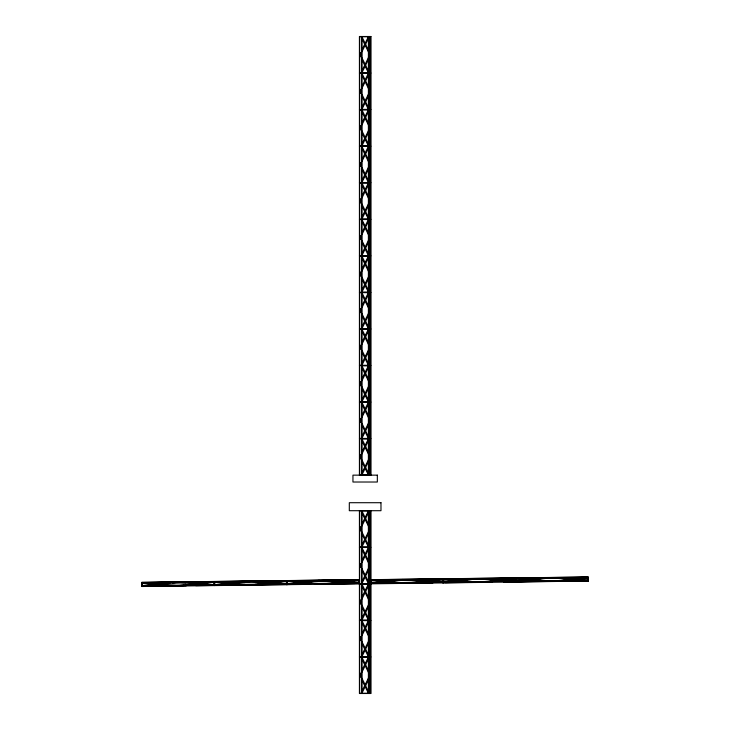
<?xml version="1.0" encoding="UTF-8"?>
<svg xmlns="http://www.w3.org/2000/svg" width="730" height="730" viewBox="0 0 730 730"><rect width="100%" height="100%" fill="white"/><g stroke="black" fill="none" stroke-linecap="round" stroke-linejoin="round"><path stroke-width="1.09" d="M361.943 49.841L368.394 36.728M361.943 51.757L368.394 38.644M361.888 70.919L369.836 54.777L361.888 38.644M361.888 72.827L369.836 56.694M361.943 86.405L368.394 73.292M361.943 88.312L368.394 75.199M361.888 107.474L369.836 91.341L361.888 75.199M361.888 109.39L369.836 93.248M361.943 122.959L368.394 109.847M361.943 124.876L368.394 111.763M361.888 144.038L369.836 127.896L361.888 111.763M361.888 145.945L369.836 129.812M361.943 159.523L368.394 146.411M361.943 161.43L368.394 148.318M361.888 180.593L369.836 164.46L361.888 148.318M361.888 182.509L369.836 166.367M361.943 196.078L368.394 182.965M361.943 197.994L368.394 184.882M361.888 217.157L369.836 201.015L361.888 184.882M361.888 219.064L369.836 202.931M361.943 232.642L368.394 219.529M361.943 234.549L368.394 221.436M361.888 253.712L369.836 237.579L361.888 221.436M361.888 255.619L369.836 239.486M361.943 269.197L368.394 256.084M361.943 271.113L368.394 258M361.888 290.275L369.836 274.133L361.888 258M361.888 292.183L369.836 276.04M361.943 305.76L368.394 292.648M361.943 307.668L368.394 294.555M361.888 326.83L369.836 310.697L361.888 294.555M361.888 328.737L369.836 312.604M361.943 342.315L368.394 329.203M361.943 344.231L368.394 331.119M361.888 363.394L369.836 347.252L361.888 331.119M361.888 365.301L369.836 349.159M361.943 378.879L368.394 365.766M361.943 380.786L368.394 367.674M361.888 399.949L369.836 383.816L361.888 367.674M361.888 401.856L369.836 385.723M361.943 415.434L368.394 402.321M361.943 417.35L368.394 404.238M361.888 436.513L369.836 420.37L361.888 404.238M361.888 438.42L369.836 422.278M361.943 451.998L368.394 438.885M361.943 453.905L368.394 440.792M361.888 473.067L369.836 456.934L361.888 440.792M361.888 474.974L369.836 458.841M361.943 524.049L368.394 510.936M361.943 525.956L368.394 512.843M361.888 545.118L369.836 528.985L361.888 512.843M361.888 547.035L369.836 530.892M361.943 560.604L368.394 547.491M361.943 562.52L368.394 549.407M361.888 581.682L369.836 565.54L361.888 549.407M361.888 583.589L369.836 567.456M361.943 597.167L368.394 584.055M361.943 599.074L368.394 585.962M361.888 618.237L369.836 602.104L361.888 585.962M361.888 620.153L369.836 604.011M361.943 633.722L368.394 620.61M361.943 635.638L368.394 622.526M361.888 654.801L369.836 638.659L361.888 622.526M361.888 656.708L369.836 640.575M361.943 670.286L368.394 657.173M361.943 672.193L368.394 659.08M361.888 691.356L369.836 675.223L361.888 659.08M361.888 693.272L369.836 677.13M142.268 585.597L174.251 582.321M146.064 585.551L178.038 582.275L210.094 584.767M210.067 582.403L178.083 585.679L146.027 583.197M181.87 585.633L184.079 585.414M187.391 585.068L213.853 582.358M214.803 584.712L246.786 581.436M218.599 584.666L250.582 581.381L282.629 583.872M255.035 584.338L282.601 581.518M255.509 584.63L286.388 581.463M287.346 583.817L319.32 580.359M291.133 583.772L323.116 580.496L355.163 582.978M291.106 581.409L323.153 583.9L355.136 580.624M326.949 583.854L358.923 580.578M371.077 582.923L403.051 579.465M374.864 582.878L406.847 579.602L438.894 582.093M374.837 580.514L406.884 583.005L438.867 579.73M410.671 582.96L442.654 579.684M443.612 582.029L475.595 578.753M447.399 581.983L479.382 578.707L511.429 581.199M447.371 579.62L479.418 582.111L511.402 578.835M483.214 582.065L515.197 578.79M516.146 581.135L548.13 577.859M519.933 581.089L551.917 577.813L583.973 580.304M556.37 580.77L583.936 577.941M560.156 580.724L587.732 577.895M359.425 583.735L141.821 586.5L141.766 582.358L359.379 579.675L359.425 583.827L370.858 583.827M141.775 582.44L359.379 579.757M588.234 581.144L588.179 577.001L370.575 579.675L370.621 583.827L588.225 581.062M141.775 582.622L359.379 579.948M370.575 579.757L588.179 577.083M141.775 582.722L359.379 580.049M370.575 580.049L588.179 577.366M141.775 582.914L359.388 580.231M371.041 580.113L412.368 579.602M415.68 579.556L442.654 579.228M443.575 579.218L471.653 578.872M473.387 578.854L486.481 578.689M489.793 578.644L515.188 578.333M516.11 578.324L541.979 578.005M544.817 577.968L587.723 577.439M172.38 582.786L185.986 582.622M190.512 582.558L239.248 581.965M242.652 581.919L310.651 581.08M314.055 581.043L359.388 580.487M370.575 580.231L588.188 577.558M172.38 582.868L185.986 582.704M190.512 582.649L239.248 582.047M242.652 582.002L310.651 581.171M314.055 581.126L359.388 580.569M370.584 580.487L412.514 579.967M415.918 579.93L471.452 579.246M473.715 579.218L486.189 579.063L370.584 580.569M490.715 579.009L541.724 578.379L490.724 579.091M545.118 578.333L562.118 578.133L545.118 578.425M565.522 578.087L588.188 577.804L565.522 578.169M141.812 585.688L359.416 582.932M588.216 580.25L370.612 582.932L588.216 580.341M141.812 585.944L183.75 585.423M196.215 585.268L218.881 584.995M221.154 584.967L243.82 584.684M256.285 584.529L280.083 584.237M283.486 584.201L289.153 584.128M292.557 584.091L302.749 583.964M315.223 583.808L354.889 583.325M358.959 583.27L359.425 583.261M141.821 586.126L186.287 585.515M195.75 585.396L289.554 584.246M292.237 584.21L302.804 584.082M314.949 583.927L354.889 583.507M358.959 583.462L359.425 583.452M370.612 583.261L371.077 583.261M385.349 583.087L432.954 582.494M442.69 582.376L443.612 582.367M444.561 582.476L492.038 581.892M503.709 581.746L560.165 581.053M562.994 581.016L588.225 580.587M141.821 586.226L186.296 585.761M195.75 585.642L302.804 584.328M314.949 584.183L358.968 583.635M370.621 583.452L371.077 583.443M432.954 582.686L385.349 583.27L432.954 582.786M445.419 582.531L491.892 581.956M504.357 581.81L551.013 581.235M563.295 581.08L588.225 580.779M444.561 582.722L492.047 582.139M503.709 581.992L560.165 581.299M563.003 581.262L588.225 580.87M359.662 36.728L370.621 36.728M359.954 54.777L360.638 54.777M359.662 72.827L360.967 72.827L359.662 73.292M361.587 72.827L369.836 72.827M359.425 73.055L370.858 73.055M361.587 73.292L369.836 73.292M359.954 91.341L360.638 91.341M359.662 109.39L360.967 109.847L359.662 109.847M361.587 109.39L369.836 109.39M359.425 109.619L370.858 109.619M361.587 109.847L369.836 109.847M359.954 127.896L360.638 127.896M359.662 145.945L360.967 146.411L359.662 146.411M361.587 145.945L369.836 145.945M359.425 146.173L370.858 146.173M361.587 146.411L369.836 146.411M359.954 164.46L360.638 164.46M359.662 182.509L360.967 182.965L359.662 182.965M361.587 182.509L369.836 182.509M359.425 182.737L370.858 182.737M361.587 182.965L369.836 182.965M359.954 201.015L360.638 201.015M359.662 219.064L360.967 219.529L359.662 219.529M361.587 219.064L369.836 219.064M359.425 219.292L370.858 219.292M361.587 219.529L369.836 219.529M359.954 237.579L360.638 237.579M359.662 255.619L360.967 256.084L359.662 256.084M361.587 255.619L369.836 255.619M359.425 255.856L370.858 255.856M361.587 256.084L369.836 256.084M359.954 274.133L360.638 274.133M359.662 292.183L360.967 292.648L359.662 292.648M361.587 292.183L369.836 292.183M359.425 292.411L370.858 292.411M361.587 292.648L369.836 292.648M359.954 310.697L360.638 310.697M359.662 328.737L360.967 328.737L359.662 329.203M361.587 328.737L369.836 328.737M359.425 328.974L370.858 328.974M361.587 329.203L369.836 329.203M359.954 347.252L360.638 347.252M359.662 365.301L360.967 365.301L359.662 365.766M361.587 365.301L369.836 365.301M359.425 365.529L370.858 365.529M361.587 365.766L369.836 365.766M359.954 383.816L360.638 383.816M359.662 401.856L360.967 401.856L359.662 402.321M361.587 401.856L369.836 401.856M359.425 402.093L370.858 402.093M361.587 402.321L369.836 402.321M359.954 420.37L360.638 420.37M359.662 438.42L360.967 438.42L359.662 438.885M361.587 438.42L369.836 438.42M359.425 438.648L370.858 438.648M361.587 438.885L369.836 438.885M359.954 456.934L360.638 456.934M359.662 474.974L360.967 475.212M361.587 474.974L369.836 474.974M359.662 510.936L360.967 510.708M361.587 510.936L369.836 510.936M359.954 528.985L360.638 528.985M359.662 547.035L360.967 547.035L359.662 547.491M361.587 547.035L369.836 547.035M359.425 547.263L370.858 547.263M361.587 547.491L369.836 547.491M359.954 565.54L360.638 565.54M359.662 583.589L360.967 583.589L359.662 584.055M361.587 583.589L369.836 583.589M361.587 584.055L369.836 584.055M359.954 602.104L360.638 602.104M359.662 620.153L360.967 620.153L359.662 620.61M361.587 620.153L369.836 620.153M359.425 620.381L370.858 620.381M361.587 620.61L369.836 620.61M359.954 638.659L360.638 638.659M359.662 656.708L360.967 656.708L359.662 657.173M361.587 656.708L369.836 656.708M359.425 656.945L370.858 656.945M361.587 657.173L369.836 657.173M359.954 675.223L360.638 675.223M359.662 693.272L370.621 693.272M555.703 577.768L587.76 580.259M519.906 578.735L550.849 581.135M516.119 578.78L548.166 581.272M483.169 578.662L515.225 581.153M443.584 579.675L475.632 582.157M410.634 579.556L442.69 582.047M371.041 580.56L403.097 583.051M358.959 582.932L326.903 580.268M287.31 581.454L319.366 583.945M286.416 583.827L254.368 581.162M218.571 582.303L245.098 584.365M214.775 582.348L243.519 584.575M181.834 582.23L213.881 584.721M142.24 583.243L174.297 585.907M361.888 36.728L369.836 52.87M361.943 57.807L368.394 70.919M361.943 59.714L368.394 72.827M361.888 73.292L369.836 89.425M361.943 94.362L368.394 107.474M361.943 96.278L368.394 109.39M361.888 109.847L369.836 125.989M361.943 130.925L368.394 144.038M361.943 132.833L368.394 145.945M361.888 146.411L369.836 162.544M361.943 167.48L368.394 180.593M361.943 169.396L368.394 182.509M361.888 182.965L369.836 199.107M361.943 204.044L368.394 217.157M361.943 205.951L368.394 219.064M361.888 219.529L369.836 235.662M361.943 240.599L368.394 253.712M361.943 242.515L368.394 255.619M361.888 256.084L369.836 272.226M361.943 277.163L368.394 290.275M361.943 279.07L368.394 292.183M361.888 292.648L369.836 308.781M361.943 313.718L368.394 326.83M361.943 315.634L368.394 328.737M361.888 329.203L369.836 345.345M361.943 350.281L368.394 363.394M361.943 352.188L368.394 365.301M361.888 365.766L369.836 381.899M361.943 386.836L368.394 399.949M361.943 388.752L368.394 401.856M361.888 402.321L369.836 418.463M361.943 423.4L368.394 436.513M361.943 425.307L368.394 438.42M361.888 438.885L369.836 455.018M361.943 459.955L368.394 473.067M361.943 461.871L368.394 474.974M361.888 510.936L369.836 527.069M361.943 532.006L368.394 545.118M361.943 533.922L368.394 547.035M361.888 547.491L369.836 563.633M361.943 568.57L368.394 581.682M361.943 570.477L368.394 583.589M361.888 584.055L369.836 600.188M361.943 605.124L368.394 618.237M361.943 607.041L368.394 620.153M361.888 620.61L369.836 636.752M361.943 641.688L368.394 654.801M361.943 643.595L368.394 656.708M361.888 657.173L369.836 673.306M361.943 678.243L368.394 691.356M361.943 680.159L368.394 693.272M587.723 577.092L587.769 581.071M516.11 577.968L516.156 581.947M515.645 577.895L515.69 582.038M515.179 577.977L515.234 581.956M443.566 578.863L443.621 582.841M443.11 578.78L443.156 582.932M442.645 578.872L442.699 582.85M371.032 579.757L371.086 583.735M358.914 579.766L358.968 583.745M287.301 580.651L287.355 584.62M286.844 580.569L286.89 584.712M286.379 580.66L286.434 584.639M214.766 581.536L214.821 585.515M214.31 581.463L214.355 585.606M213.844 581.555L213.89 585.524M142.231 582.43L142.277 586.409M370.858 510.708L370.858 693.5L359.425 693.5L359.425 510.708M370.621 36.5L370.621 475.212M370.621 510.708L370.621 693.5M370.11 36.5L370.11 475.212M370.11 510.708L370.11 693.5M369.836 36.5L369.836 475.212M369.836 510.708L369.836 693.5M369.645 36.728L369.645 72.827M369.645 73.292L369.645 109.39M369.645 109.847L369.645 145.945M369.645 146.411L369.645 182.509M369.645 182.965L369.645 219.064M369.645 219.529L369.645 255.619M369.645 256.084L369.645 292.183M369.645 292.648L369.645 328.737M369.645 329.203L369.645 365.301M369.645 365.766L369.645 401.856M369.645 402.321L369.645 438.42M369.645 438.885L369.645 474.974M369.645 510.936L369.645 547.035M369.645 547.491L369.645 583.589M369.645 584.055L369.645 620.153M369.645 620.61L369.645 656.708M369.645 657.173L369.645 693.272M369.316 36.5L369.316 475.212M369.316 510.708L369.316 693.5M368.623 36.5L368.623 475.212M368.623 510.708L368.623 693.5M368.394 36.5L368.394 475.212M368.394 510.708L368.394 693.5M361.888 36.5L361.888 475.212M361.888 510.708L361.888 693.5M361.66 36.5L361.66 475.212M361.66 510.708L361.66 693.5M359.662 36.5L359.662 475.212M359.662 510.708L359.662 693.5M168.977 582.823L141.784 583.161L168.986 582.914M370.858 36.5L359.425 36.5L359.425 475.212L370.858 475.212L370.858 36.5M360.638 52.87L359.954 52.87L359.954 56.694L360.638 56.694L360.638 52.87M360.638 89.425L359.954 89.425L359.954 93.248L360.638 93.248L360.638 89.425M360.638 125.989L359.954 125.989L359.954 129.812L360.638 129.812L360.638 125.989M360.638 162.544L359.954 162.544L359.954 166.367L360.638 166.367L360.638 162.544M360.638 199.107L359.954 199.107L359.954 202.931L360.638 202.931L360.638 199.107M360.638 235.662L359.954 235.662L359.954 239.486L360.638 239.486L360.638 235.662M360.638 272.226L359.954 272.226L359.954 276.04L360.638 276.04L360.638 272.226M360.638 308.781L359.954 308.781L359.954 312.604L360.638 312.604L360.638 308.781M360.638 345.345L359.954 345.345L359.954 349.159L360.638 349.159L360.638 345.345M360.638 381.899L359.954 381.899L359.954 385.723L360.638 385.723L360.638 381.899M360.638 418.463L359.954 418.463L359.954 422.278L360.638 422.278L360.638 418.463M360.638 455.018L359.954 455.018L359.954 458.841L360.638 458.841L360.638 455.018M377.337 475.148L352.946 475.148L352.946 482.019L377.337 482.019L377.337 475.148M380.978 502.714L349.305 502.714L349.305 510.708L380.978 510.708L380.978 502.714M360.638 527.069L359.954 527.069L359.954 530.892L360.638 530.892L360.638 527.069M360.638 563.633L359.954 563.633L359.954 567.456L360.638 567.456L360.638 563.633M360.638 600.188L359.954 600.188L359.954 604.011L360.638 604.011L360.638 600.188M360.638 636.752L359.954 636.752L359.954 640.575L360.638 640.575L360.638 636.752M360.638 673.306L359.954 673.306L359.954 677.13L360.638 677.13L360.638 673.306"/></g></svg>
